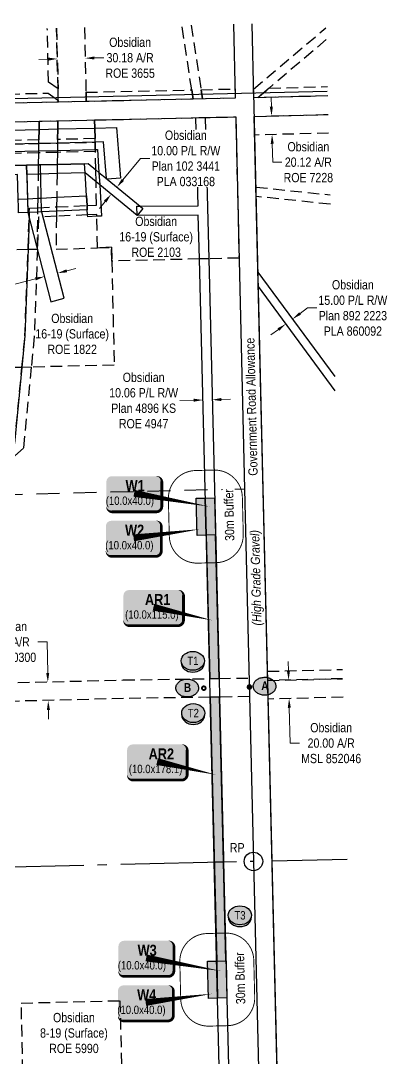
# Model space of a CAD drawing. Extents: x 612833 to 618292, y 5897289 to 5901614.
# Drawn here: x 613602 to 613998, y 5900480 to 5901600 of the extents above; entities that cross this region are included whole.
import ezdxf
from ezdxf.enums import TextEntityAlignment as Align

# ---------------------------------------------------------------- set-up
doc = ezdxf.new("R2010")
doc.units = 0
doc.header["$LTSCALE"] = 5
doc.header["$PDSIZE"] = 0.5
for name, pattern in [('foc-ACCESSROAD', [3.75, 2.5, -1.25]), ('foc-EZE', [3.75, 2.5, -1.25]), ('foc-FLOWLINE', [3.75, 2.5, -1.25]), ('foc-LSD', [8, 5, -3]), ('foc-QUARTERLINE', [33, 25, -3, 2, -3])]:
    doc.linetypes.add(name, pattern=pattern)
doc.layers.get('Defpoints').update_dxf_attribs({"color": 9})
for name, color, linetype in [('35', 37, 'Continuous'), ('AS-POWER', 104, 'foc-POWER'), ('C-AR', 13, 'foc-ACCESSROAD'), ('C-EZE', 13, 'foc-FLOWLINE'), ('C-RW', 13, 'Continuous'), ('C-WS', 13, 'foc-ACCESSROAD'), ('CG-NOTES', 7, 'Continuous'), ('F-EZE', 190, 'foc-FLOWLINE'), ('L-ROAD-T', 7, 'Continuous'), ('L-SEC', 7, 'Continuous'), ('L-SECQ', 8, 'foc-QUARTERLINE'), ('L-SECTION-LSD', 7, 'foc-LSD'), ('P-BUFFER OUTLINE 30m', 40, 'foc-EZE'), ('P-BUFFER-T', 40, 'Continuous'), ('P-CROSSINGS', 250, 'Continuous'), ('P-IOP1', 113, 'Continuous'), ('P-IOP1-H', 111, 'Continuous'), ('P-IOP2', 113, 'Continuous'), ('P-IOP2-H', 111, 'Continuous'), ('P-TEMP-BLOCKS', 250, 'Continuous'), ('P-TEMP-H', 41, 'Continuous'), ('P-TEMP_WORKSPACE', 46, 'Continuous')]:
    doc.layers.add(name, color=color, linetype=linetype)
for name, color, linetype, lineweight in [('C-AR-T', 13, 'Continuous', 9), ('C-RW-T', 13, 'Continuous', 9), ('C-WS-T', 13, 'Continuous', 9), ('T-TEXT', 48, 'Continuous', 18)]:
    doc.layers.add(name, color=color, linetype=linetype, lineweight=lineweight)
doc.styles.add('80', font='ARIALN.TTF', dxfattribs={"height": 10})
doc.styles.add('80CG', font='ARIALN.TTF', dxfattribs={"height": 10})
doc.styles.add('80L', font='ARIALN.TTF', dxfattribs={"height": 10})
doc.styles.add('80LS', font='ARIALNI.TTF', dxfattribs={"height": 10})
doc.styles.add('BOLD', font='ARIALNB.TTF')
doc.styles.add('foc-LtypeFont', font='ARIALN.TTF', dxfattribs={"height": 7.349999999999999})
doc.linetypes.add('foc-POWER', pattern='A,6,-1,["P",foc-LtypeFont,S=0.2,R=0,X=-0.625,Y=-0.75],-1.239999999999999,4', length=12.24)
doc.dimstyles.new('Compass 5 000', dxfattribs={"dimscale": 5, "dimtxt": 9, "dimasz": 2, "dimexe": 0.2, "dimexo": 0.0625, "dimgap": 0.5, "dimtad": 0, "dimtih": 1, "dimtoh": 1, "dimzin": 0, "dimdsep": 46, "dimtxsty": '80CG', "dimcen": 0.1, "dimse1": 1, "dimse2": 1, "dimclrd": 256, "dimclrt": 256, "dimaunit": 1, "dimadec": 4, "dimazin": 0, "dimtfac": 0.06, "dimtofl": 0, "dimtmove": 0, "dimatfit": 1, "dimfxl": 0.2, "dimtolj": 1, "dimtzin": 0, "dimlwd": -1, "dimarcsym": 0})

# ---------------------------------------------------------------- blocks, each defined once
blk = doc.blocks.new('*D423')
at = {"layer": 'C-AR-T', "transparency": 16777216}
for p, q in [((613630.7432511497, 5900929.12053963), (613620.7432511497, 5900929.12053963)), ((613631.3817942498, 5900895.68291048), (613630.7432511497, 5900929.12053963)), ((613632.145711087, 5900855.680022799), (613632.3366416993, 5900845.68184569))]:
    blk.add_line(p, q, dxfattribs=at)
for points in [[(613633.0481571011, 5900895.714732248), (613629.7154313982, 5900895.651088711), (613631.5727248619, 5900885.68473337)], [(613633.8120739384, 5900855.711844568), (613630.4793482355, 5900855.648201031), (613631.9547804748, 5900865.678199909)]]:
    blk.add_solid(points, dxfattribs=at)
at = {"layer": 'Defpoints', "color": 0, "transparency": 16777216}
for p in [(613575.2264995668, 5900884.608715295), (613631.5727248619, 5900885.68473337), (613575.6085551797, 5900864.602181833)]:
    blk.add_point(p, dxfattribs=at)
at = {"layer": 'C-AR-T', "transparency": 16777216, "insert": (613586.4526645201, 5900929.12053963), "char_height": 10, "attachment_point": 5, "style": '80CG'}
blk.add_mtext('\\A1;Obsidian\\P20.00 A/R\\PLOC 240300', dxfattribs=at)
blk = doc.blocks.new('*D429')
at = {"layer": 'C-RW-T', "transparency": 16777216}
for p, q in [((613712.5808442333, 5901427.841248544), (613731.6261214474, 5901451.094429389)), ((613731.6261214474, 5901451.094429389), (613741.6261214479, 5901451.094429389)), ((613693.56832352, 5901404.628061492), (613687.2319711242, 5901396.891742062))]:
    blk.add_line(p, q, dxfattribs=at)
for points in [[(613711.2914576619, 5901428.897307277), (613713.8702308047, 5901426.785189812), (613706.2444918375, 5901420.104929115)], [(613692.2789369486, 5901405.684120225), (613694.8577100914, 5901403.572002759), (613699.9046759163, 5901412.364380922)]]:
    blk.add_solid(points, dxfattribs=at)
at = {"layer": 'Defpoints', "color": 0, "transparency": 16777216}
for p in [(613706.2444918375, 5901420.104929115), (613716.3504697257, 5901411.827732473), (613710.0106538045, 5901404.08718428)]:
    blk.add_point(p, dxfattribs=at)
at = {"layer": 'C-RW-T', "transparency": 16777216, "insert": (613780.712069606, 5901451.094429389), "char_height": 10, "attachment_point": 5, "style": '80CG', "bg_fill": 3, "box_fill_scale": 1.1, "bg_fill_color": 256, "bg_fill_true_color": 13158600, "bg_fill_transparency": 0}
blk.add_mtext('\\A1;Obsidian\\P10.00 P/L R/W\\PPlan 102 3441\\PPLA 033168', dxfattribs=at)
blk = doc.blocks.new('*D473')
at = {"layer": 'C-WS-T', "transparency": 16777216}
for p, q in [((613631.7732041082, 5901558.323972706), (613621.7761268299, 5901558.082216857)), ((613681.9157121512, 5901559.536551568), (613691.9127894295, 5901559.778307416))]:
    blk.add_line(p, q, dxfattribs=at)
for points in [[(613631.7329114669, 5901559.990152253), (613631.8134967497, 5901556.657793159), (613641.7702813867, 5901558.565728555)], [(613681.8754195098, 5901561.202731115), (613681.9560047927, 5901557.870372021), (613671.9186348729, 5901559.294795719)]]:
    blk.add_solid(points, dxfattribs=at)
at = {"layer": 'Defpoints', "color": 0, "transparency": 16777216}
for p in [(613641.8238545641, 5901556.350372866), (613671.9186348729, 5901559.294795719), (613671.9722080503, 5901557.079440029)]:
    blk.add_point(p, dxfattribs=at)
at = {"layer": 'C-WS-T', "transparency": 16777216, "insert": (613720.4803201254, 5901559.778307416), "char_height": 10, "attachment_point": 5, "style": '80CG'}
blk.add_mtext('\\A1;Obsidian\\P30.18 A/R\\PROE 3655', dxfattribs=at)
blk = doc.blocks.new('*D478')
at = {"layer": 'C-RW-T', "transparency": 16777216}
for p, q in [((613873.161054417, 5901506.963105004), (613872.9136848755, 5901516.960044951)), ((613874.1536920685, 5901466.847660996), (613874.6441912239, 5901447.025129206)), ((613874.6441912239, 5901447.025129206), (613884.6441912239, 5901447.025129206))]:
    blk.add_line(p, q, dxfattribs=at)
for points in [[(613874.8272110749, 5901507.00433326), (613871.4948977592, 5901506.921876747), (613873.4084239586, 5901496.966165056)], [(613875.8198487264, 5901466.888889252), (613872.4875354107, 5901466.806432739), (613873.906322527, 5901476.844600944)]]:
    blk.add_solid(points, dxfattribs=at)
at = {"layer": 'Defpoints', "color": 0, "transparency": 16777216}
for p in [(613909.6619965076, 5901497.863242528), (613873.906322527, 5901476.844600944), (613910.1598950762, 5901477.741678416)]:
    blk.add_point(p, dxfattribs=at)
at = {"layer": 'C-RW-T', "transparency": 16777216, "insert": (613913.1912580733, 5901447.025129206), "char_height": 10, "attachment_point": 5, "style": '80CG'}
blk.add_mtext('\\A1;Obsidian\\P20.12 A/R\\PROE 7228', dxfattribs=at)
blk = doc.blocks.new('*D479')
at = {"layer": 'C-RW-T', "transparency": 16777216}
for p, q in [((613904.1606298215, 5901283.690622907), (613912.2048625862, 5901289.631188472)), ((613912.2048625862, 5901289.631188472), (613922.2048625862, 5901289.631188472)), ((613880.8287394624, 5901266.460312886), (613872.7845066972, 5901260.519747322))]:
    blk.add_line(p, q, dxfattribs=at)
for points in [[(613903.1705355602, 5901285.031328369), (613905.1507240823, 5901282.349917446), (613896.1163970567, 5901277.750057343)], [(613879.8386452012, 5901267.801018347), (613881.8188337232, 5901265.119607424), (613888.8729722272, 5901272.40087845)]]:
    blk.add_solid(points, dxfattribs=at)
at = {"layer": 'Defpoints', "color": 0, "transparency": 16777216}
for p in [(613887.8685622076, 5901273.760969152), (613895.1119870371, 5901279.110148044), (613896.1163970567, 5901277.750057343)]:
    blk.add_point(p, dxfattribs=at)
at = {"layer": 'C-RW-T', "transparency": 16777216, "insert": (613961.2908107438, 5901289.631188473), "char_height": 10, "attachment_point": 5, "style": '80CG'}
blk.add_mtext('\\A1;Obsidian\\P15.00 P/L R/W\\PPlan 892 2223\\PPLA 860092', dxfattribs=at)
blk = doc.blocks.new('*D480')
at = {"layer": 'C-RW-T', "transparency": 16777216}
for p, q in [((613891.6207870498, 5900897.961557719), (613891.3748319735, 5900907.958532566)), ((613892.604867565, 5900857.963081961), (613893.5429069886, 5900819.835970849)), ((613893.5429069886, 5900819.835970849), (613903.5429069885, 5900819.835970849))]:
    blk.add_line(p, q, dxfattribs=at)
for points in [[(613893.2869495242, 5900898.002550231), (613889.9546245752, 5900897.920565206), (613891.8667421262, 5900887.964582872)], [(613894.2710300394, 5900858.004074474), (613890.9387050904, 5900857.922089448), (613892.3589124887, 5900867.960056809)]]:
    blk.add_solid(points, dxfattribs=at)
at = {"layer": 'Defpoints', "color": 0, "transparency": 16777216}
for p in [(613935.0043873948, 5900889.025896219), (613892.3589124887, 5900867.960056809), (613935.4965577573, 5900869.021370156)]:
    blk.add_point(p, dxfattribs=at)
at = {"layer": 'C-RW-T', "transparency": 16777216, "insert": (613937.8266723369, 5900819.835970849), "char_height": 10, "attachment_point": 5, "style": '80CG'}
blk.add_mtext('\\A1;Obsidian\\P20.00 A/R\\PMSL 852046', dxfattribs=at)
blk = doc.blocks.new('*D482')
at = {"layer": 'C-RW-T', "transparency": 16777216}
for p, q in [((613789.1626078539, 5901190.061502974), (613774.2116705881, 5901189.691779829)), ((613819.1773877221, 5901190.80374131), (613829.1743314831, 5901191.05095668))]:
    blk.add_line(p, q, dxfattribs=at)
for points in [[(613789.1214052922, 5901191.727660268), (613789.2038104156, 5901188.39534568), (613799.1595516149, 5901190.308718343)], [(613819.1361851604, 5901192.469898604), (613819.2185902838, 5901189.137584017), (613809.180443961, 5901190.55652594)]]:
    blk.add_solid(points, dxfattribs=at)
at = {"layer": 'Defpoints', "color": 0, "transparency": 16777216}
for p in [(613799.1595516149, 5901190.308718343), (613803.2850140866, 5901023.48245539), (613813.3059064328, 5901023.730262987)]:
    blk.add_point(p, dxfattribs=at)
at = {"layer": 'C-RW-T', "transparency": 16777216, "insert": (613735.12572243, 5901189.691779829), "char_height": 10, "attachment_point": 5, "style": '80CG'}
blk.add_mtext('\\A1;Obsidian\\P10.06 P/L R/W\\PPlan 4896 KS\\PROE 4947', dxfattribs=at)
blk = doc.blocks.new('*U491')
h = blk.add_hatch(color=111)
edge = h.paths.add_edge_path()
edge.add_line((-26.49999999999998, -20), (26.49999999999998, -20))
edge.add_arc((26.49999999999998, -14), 6, 270, 360)
edge.add_line((32.49999999999998, -14), (32.49999999999998, 12.5))
edge.add_arc((26.49999999999998, 12.5), 6, 0, 90)
edge.add_line((26.49999999999998, 18.5), (-26.49999999999998, 18.5))
edge.add_arc((-26.49999999999998, 12.5), 6, 90, 180)
edge.add_line((-32.49999999999998, 12.5), (-32.49999999999998, -14))
edge.add_arc((-26.49999999999998, -14), 6, 180, 270)
at = {"color": 250, "flags": 128}
blk.add_lwpolyline([(-26.49999999999998, -20, 3, 3, 0), (26.49999999999998, -20, 3, 3, 0.414213562373095), (32.49999999999998, -14, 3, 3, 0), (32.49999999999998, 12.5, 3, 0, 0.414213562373095), (26.49999999999998, 18.5, 0, 0, 0), (-26.49999999999998, 18.5, 0, 0, 0.414213562373095), (-32.49999999999998, 12.5, 0, 0, 0), (-32.49999999999998, -14, 0, 3, 0.414213562373095)], format="xyseb", close=True, dxfattribs=at)
at = {"flags": 128}
blk.add_lwpolyline([(64.0855882869339, -14.34986760615136, 0, 7.5, 0), (-3.398394867633905e-15, -3.944304526105059e-31, 0, 0, 0)], format="xyseb", dxfattribs=at)
at = {"color": 250}
for tag, p, height, style in [('TEMP_AREA_W1_001', (-9.212824010914055, 2.244292974654144), 12, 'BOLD'), ('ENTER_TEXT_001', (-30.65893587994544, -12.47010782646594), 9, '80')]:
    blk.add_attdef(tag, p, '', height=height, dxfattribs=dict(at, style=style))
blk = doc.blocks.new('*U504')
h = blk.add_hatch(color=191)
edge = h.paths.add_edge_path()
edge.add_line((-23.99999999999998, -20), (23.99999999999998, -20))
edge.add_arc((23.99999999999998, -14), 6, 270, 360)
edge.add_line((29.99999999999998, -14), (29.99999999999998, 12.5))
edge.add_arc((23.99999999999998, 12.5), 6, 0, 90)
edge.add_line((23.99999999999998, 18.5), (-23.99999999999998, 18.5))
edge.add_arc((-23.99999999999998, 12.5), 6, 90, 180)
edge.add_line((-29.99999999999998, 12.5), (-29.99999999999998, -14))
edge.add_arc((-23.99999999999998, -14), 6, 180, 270)
at = {"color": 250, "flags": 128}
blk.add_lwpolyline([(-23.99999999999998, -20, 3, 3, 0), (23.99999999999998, -20, 3, 3, 0.414213562373095), (29.99999999999998, -14, 3, 3, 0), (29.99999999999998, 12.5, 3, 0, 0.414213562373095), (23.99999999999998, 18.5, 0, 0, 0), (-23.99999999999998, 18.5, 0, 0, 0.414213562373095), (-29.99999999999998, 12.5, 0, 0, 0), (-29.99999999999998, -14, 0, 3, 0.414213562373095)], format="xyseb", close=True, dxfattribs=at)
at = {"flags": 128}
blk.add_lwpolyline([(72.4236686638774, 9.396351024623792, 0, 7.499999999999999, 0), (-3.398394867633905e-15, 0, 0, 0, 0)], format="xyseb", dxfattribs=at)
at = {"color": 250}
for tag, p, height, style in [('TEMP_AREA_W1_001', (-9.212824010914055, 2.244292974654144), 12, 'BOLD'), ('ENTER_TEXT_001', (-30.65893587994544, -12.47010782646594), 9, '80')]:
    blk.add_attdef(tag, p, '', height=height, dxfattribs=dict(at, style=style))
blk = doc.blocks.new('*U494')
h = blk.add_hatch(color=111)
edge = h.paths.add_edge_path()
edge.add_line((-23.99999999999998, -20), (23.99999999999998, -20))
edge.add_arc((23.99999999999998, -14), 6, 270, 360)
edge.add_line((29.99999999999998, -14), (29.99999999999998, 12.5))
edge.add_arc((23.99999999999998, 12.5), 6, 0, 90)
edge.add_line((23.99999999999998, 18.5), (-23.99999999999998, 18.5))
edge.add_arc((-23.99999999999998, 12.5), 6, 90, 180)
edge.add_line((-29.99999999999998, 12.5), (-29.99999999999998, -14))
edge.add_arc((-23.99999999999998, -14), 6, 180, 270)
at = {"color": 250, "flags": 128}
blk.add_lwpolyline([(-23.99999999999998, -20, 3, 3, 0), (23.99999999999998, -20, 3, 3, 0.414213562373095), (29.99999999999998, -14, 3, 3, 0), (29.99999999999998, 12.5, 3, 0, 0.414213562373095), (23.99999999999998, 18.5, 0, 0, 0), (-23.99999999999998, 18.5, 0, 0, 0.414213562373095), (-29.99999999999998, 12.5, 0, 0, 0), (-29.99999999999998, -14, 0, 3, 0.414213562373095)], format="xyseb", close=True, dxfattribs=at)
at = {"flags": 128}
blk.add_lwpolyline([(81.85736913558097, -14.34748337381443, 0, 7.499999999999997, 0), (-3.398394867633905e-15, -3.944304526105059e-31, 0, 0, 0)], format="xyseb", dxfattribs=at)
at = {"color": 250}
for tag, p, height, style in [('TEMP_AREA_W1_001', (-9.212824010914055, 2.244292974654144), 12, 'BOLD'), ('ENTER_TEXT_001', (-30.65893587994544, -12.47010782646594), 9, '80')]:
    blk.add_attdef(tag, p, '', height=height, dxfattribs=dict(at, style=style))
blk = doc.blocks.new('*U528')
at = {"layer": '35', "color": 3}
blk.add_circle((0, 0), 10, dxfattribs=at)
at = {"layer": '35', "color": 3, "style": '80'}
blk.add_attdef('RP_001', (-25.50400470160005, 9.793834851770622), '', height=10, dxfattribs=at)
blk = doc.blocks.new('Well_proximity')
h = blk.add_hatch(color=191)
h.dxf.hatch_style = 1
edge = h.paths.add_edge_path()
edge.add_ellipse((0, 0), major_axis=(-12.5, 0), ratio=0.8162973455633618, start_angle=0, end_angle=360)
h = blk.add_hatch(color=250)
h.dxf.hatch_style = 1
edge = h.paths.add_edge_path()
edge.add_ellipse((0, -2.047489049626165), major_axis=(-12.5, 0), ratio=0.8162973455633618, start_angle=0, end_angle=180)
edge.add_line((12.5, -2.047489049626165), (12.5, 0))
edge.add_ellipse((0, 0), major_axis=(-12.5, 0), ratio=0.8162973455633618, start_angle=0, end_angle=180, ccw=False)
edge.add_line((-12.5, 0), (-12.5, -2.047489049626165))
at = {"color": 250}
blk.add_ellipse((0, 0), major_axis=(-12.5, 0), ratio=0.8162973455633618, dxfattribs=at)
blk.add_ellipse((0, -2.047489049626165), major_axis=(-12.5, 0), ratio=0.8162973455633618, start_param=0, end_param=3.141592653589793, dxfattribs=at)
at = {"color": 250, "style": '80L'}
blk.add_attdef('CROSSING', text='', height=9, dxfattribs=at).set_placement((0.0891644256771542, 0.0199513138486509), align=Align.MIDDLE_CENTER)
blk = doc.blocks.new('*D543')
at = {"layer": 'C-RW-T', "transparency": 16777216}
for p, q in [((613651.9619016666, 5901329.740328679), (613661.6441545915, 5901332.241124212)), ((613618.0865613096, 5901320.990784486), (613567.8535683793, 5901308.016278933))]:
    blk.add_line(p, q, dxfattribs=at)
for points in [[(613651.545102411, 5901331.3540375), (613652.3787009222, 5901328.126619858), (613642.2796487417, 5901327.239533145)], [(613617.669762054, 5901322.604493307), (613618.5033605653, 5901319.377075665), (613627.7688142345, 5901323.491580019)]]:
    blk.add_solid(points, dxfattribs=at)
at = {"layer": 'Defpoints', "color": 0, "transparency": 16777216}
for p in [(613626.1938979162, 5901329.589134947), (613640.7047324234, 5901333.337088074), (613627.7688142345, 5901323.491580019)]:
    blk.add_point(p, dxfattribs=at)
at = {"layer": 'C-RW-T', "transparency": 16777216, "insert": (613528.7676202212, 5901308.016278933), "char_height": 10, "attachment_point": 5, "style": '80CG'}
blk.add_mtext('\\A1;15.00 P/L R/W\\PPlan 022 2227\\P(Not on PLSR)', dxfattribs=at)
blk = doc.blocks.new('AA')
at = {"const_width": 4}
blk.add_lwpolyline([(-0.9999999999990905, 0, 0.9999999999999999), (0.9999999999990905, 0, 1)], format="xyb", close=True, dxfattribs=at)
blk.add_circle((0, 0), 2)
blk = doc.blocks.new('Route_Letters')
h = blk.add_hatch(color=255)
h.dxf.hatch_style = 1
edge = h.paths.add_edge_path()
edge.add_ellipse((-0.1157894458410738, 0.4613566920343146), major_axis=(-11.97076998434568, 0), ratio=0.7893183596304154, start_angle=0, end_angle=360)
at = {"color": 5}
blk.add_open_spline([(-12.33655943018675, 0.4613566920343146), (-12.33655943018675, -0.2532464993360009), (-12.23672518590233, -0.9677931526398424), (-11.72036895808735, -2.794432021264129), (-11.14401292605423, -3.876097565685541), (-9.555849561598535, -5.807401851071518), (-8.544623700464413, -6.656820361784867), (-6.21596457351788, -8.022113447135325), (-4.899049775256096, -8.537760803084893), (-2.122176535806801, -9.174386990092444), (-0.6628771213698172, -9.295214858498184), (2.218954779224788, -9.127674344176285), (3.640784492301457, -8.839348048302782), (6.272126017131285, -7.887514385069608), (7.481034580889556, -7.224212060947593), (9.535358213378885, -5.601016495574186), (10.3802780923747, -4.641330355992523), (11.59600670082856, -2.541685487432915), (11.96612490732484, -1.402103837423965), (12.17886415585979, 0.9104078185255275), (12.02123591095139, 2.082179640400227), (11.20064181026172, 4.303585446448778), (10.5383689962933, 5.352522903113822), (8.798522977227321, 7.197351090485427), (7.721489072871556, 7.99304231447195), (5.288539217681929, 9.236688050055363), (3.933164970535742, 9.684414527986064), (1.111124811045386, 10.17900240193921), (-0.3548635231799864, 10.22574343079759), (-3.217505067184455, 9.912616018949848), (-4.613463658471581, 9.552825466795184), (-7.1634954560528, 8.469123124385078), (-8.316993040230393, 7.745430762089654), (-10.23715115095241, 6.01981546320485), (-11.00330637446014, 5.018090733601184), (-12.04705536703857, 2.858875975647607), (-12.32393425272861, 1.701887560081104), (-12.33641722927742, 0.5154205370004092), (-12.33655943018675, 0.4883886145194083), (-12.33655943018675, 0.4613566920343146)], degree=3, knots=[0, 0, 0, 0, 0.2195294159612001, 0.2195294159612001, 0.575726566502957, 0.575726566502957, 0.9319237170447137, 0.9319237170447137, 1.28812086758647, 1.28812086758647, 1.644318018128227, 1.644318018128227, 2.000515168669984, 2.000515168669984, 2.356712319211741, 2.356712319211741, 2.712909469753497, 2.712909469753497, 3.069106620295254, 3.069106620295254, 3.425303770837011, 3.425303770837011, 3.781500921378767, 3.781500921378767, 4.137698071920524, 4.137698071920524, 4.493895222462281, 4.493895222462281, 4.850092373004038, 4.850092373004038, 5.206289523545794, 5.206289523545794, 5.562486674087551, 5.562486674087551, 5.918683824629308, 5.918683824629308, 6.274880975171064, 6.274880975171064, 6.283185307179586, 6.283185307179586, 6.283185307179586, 6.283185307179586], dxfattribs=at)
at = {"color": 14, "style": 'BOLD'}
blk.add_attdef('A', text='', height=9.5, dxfattribs=at).set_placement((0.2246285344645003, 0.9755069406892289), align=Align.MIDDLE)

msp = doc.modelspace()

# ---------------------------------------------------------------- hatches: boundary and pattern name
at = {"layer": 'P-IOP1-H'}
h = msp.add_hatch(color=256, dxfattribs=at)
h.dxf.hatch_style = 1
h.paths.add_polyline_path([(613811.8353685505, 5901084.652572417), (613812.8242481359, 5901044.66479782), (613802.7673228249, 5901044.416094604), (613801.7784432395, 5901084.403869201)])
h = msp.add_hatch(color=256, dxfattribs=at)
h.dxf.hatch_style = 1
h.paths.add_polyline_path([(613816.5961266913, 5900889.710683634), (613812.7642665511, 5901044.663311388), (613802.7673228249, 5901044.416094604), (613806.5991829652, 5900889.463466851)])
h = msp.add_hatch(color=256, dxfattribs=at)
h.dxf.hatch_style = 1
h.paths.add_polyline_path([(613821.4948528532, 5900691.591143911), (613817.090646561, 5900869.704344333), (613807.0937028348, 5900869.45712755), (613811.497391271, 5900691.364870064)])
at = {"layer": 'P-IOP2-H'}
h = msp.add_hatch(color=256, dxfattribs=at)
h.dxf.hatch_style = 1
h.paths.add_polyline_path([(613811.497391271, 5900691.364870064), (613814.138728989, 5900584.54491589), (613824.1356732658, 5900584.792110398), (613821.4948528532, 5900691.591143911)])
h = msp.add_hatch(color=256, dxfattribs=at)
h.dxf.hatch_style = 1
h.paths.add_polyline_path([(613824.1956148922, 5900584.793618131), (613825.1844944776, 5900544.805843535), (613815.1275691666, 5900544.55714032), (613814.1386895813, 5900584.544914916)])
at = {"layer": 'P-TEMP-H'}
h = msp.add_hatch(color=256, dxfattribs=at)
h.dxf.hatch_style = 1
h.paths.add_polyline_path([(613801.7784432395, 5901084.403869201), (613802.7673228249, 5901044.416094604), (613792.8303608377, 5901044.170358027), (613791.8414812523, 5901084.158132624)])
h = msp.add_hatch(color=256, dxfattribs=at)
h.dxf.hatch_style = 1
h.paths.add_polyline_path([(613814.1386895813, 5900584.544914916), (613815.1275691666, 5900544.55714032), (613805.1906071794, 5900544.311403741), (613804.2017275941, 5900584.299178339)])

# ---------------------------------------------------------------- linework, layer by layer
at = {"layer": 'AS-POWER', "flags": 128}
for points in [[(612931.0526998851, 5901500.351749989), (613933.536961512, 5901523.706493081)], [(613895.624139587, 5899789.245484784), (613854.7125083343, 5901496.504449407)]]:
    msp.add_lwpolyline(points, dxfattribs=at)
at = {"layer": 'C-AR'}
for points in [[(613935.0953520118, 5901478.35869448), (613855.1933562034, 5901476.381557459), (613854.7125083343, 5901496.504449407), (613934.5785033896, 5901498.479378898)], [(612931.4789552481, 5901475.92986613), (613031.5211622725, 5901478.15244461), (613622.1873368826, 5901491.27102623), (613622.0661036528, 5901482.457859241), (613621.9082733509, 5901471.096113348), (613273.3405635506, 5901463.277552024), (613258.3300320226, 5901462.941900345), (613032.0038238354, 5901457.877304132), (612931.9617378757, 5901455.698794804)]]:
    msp.add_lwpolyline(points, dxfattribs=at)
for points in [[(613682.3577773462, 5901483.880847618), (613682.6145748955, 5901472.457312293), (613642.0477395471, 5901471.547206899), (613642.2057826365, 5901482.933282341), (613642.3272069982, 5901491.719231119), (613682.1619138248, 5901492.606889999), (613682.3577773462, 5901483.880847618)], [(613343.2251484583, 5900880.178291676), (613580.488520184, 5900884.709201694), (613712.9793076256, 5900888.020720362), (613806.5991829652, 5900889.463466851), (613816.6774536095, 5900889.61853652), (613849.0838961268, 5900890.11958593), (613849.561716286, 5900870.113546506), (613817.1702613136, 5900869.612756396), (613807.0936861292, 5900869.457827791), (613713.3838559861, 5900868.014443258), (613580.9290552769, 5900864.703790822), (613343.6066641695, 5900860.171493469), (613300.177619991, 5900859.343015869), (613284.5849001323, 5900859.045971975), (613307.8928416028, 5900879.5055872), (613323.3713682478, 5900879.799996997), (613343.2251484583, 5900880.178291676)]]:
    msp.add_lwpolyline(points, close=True, dxfattribs=at)
at = {"layer": 'C-EZE'}
for points in [[(613786.5512063993, 5901594.955653702), (613797.2341667864, 5901525.283836589), (613798.7617162417, 5901515.322415388), (613788.6201307853, 5901515.096260823), (613787.0918127338, 5901525.055564233), (613776.4093150448, 5901594.72826802)], [(613932.501762325, 5901579.325974552), (613870.8588831763, 5901527.02817209), (613858.7078636688, 5901516.718584819), (613854.2274981191, 5901516.608025137), (613854.0026346096, 5901525.917009886), (613932.1701422075, 5901592.23579659)], [(613937.0671011888, 5901401.599385784), (613856.7789378148, 5901410.013052802), (613856.5367416546, 5901420.158882028), (613936.8064313106, 5901411.747146909)]]:
    msp.add_lwpolyline(points, dxfattribs=at)
at = {"layer": 'C-RW'}
for points in [[(613801.7567435608, 5901495.273627981), (613805.5130099277, 5901342.793285154), (613816.6774536095, 5900889.61853652), (613817.1702613136, 5900869.612756396), (613821.4589214398, 5900695.530173831), (613821.5525920158, 5900691.592853599), (613811.4929456619, 5900691.364366574), (613811.400576925, 5900695.280198246), (613807.0937028348, 5900869.45712755), (613806.5991996706, 5900889.462766617), (613795.3946470027, 5901342.554672116), (613794.2250995223, 5901389.841872448), (613727.9471765999, 5901389.396289098), (613727.8919822759, 5901399.460395242), (613731.4210965232, 5901399.484291499), (613793.9849186322, 5901399.908876169), (613791.6991103383, 5901495.049471609), (613801.7567435608, 5901495.273627981)], [(613705.8508534253, 5901484.435870175), (613710.2299663485, 5901429.947296556), (613695.655533401, 5901428.777705979), (613695.0408446401, 5901428.728521867), (613694.9931751846, 5901429.320522971), (613691.8310043889, 5901468.859940276), (613682.7003214038, 5901468.64580075), (613641.994477997, 5901467.693048069), (613621.8541379184, 5901467.222516936), (613273.6142501932, 5901459.081357391), (613258.6079897915, 5901458.68915562), (613032.1097854578, 5901453.441616387), (613032.0038238354, 5901457.877304132), (613031.9145716043, 5901461.643384201), (613031.7493632259, 5901468.561305773), (613257.6261026085, 5901473.870866153), (613272.6297880742, 5901474.222869213), (613622.0661036528, 5901482.457859241), (613642.2057826365, 5901482.933282341), (613682.3577773462, 5901483.880847618), (613705.8508534253, 5901484.435870175)], [(613609.8870581825, 5901392.667296879), (613599.8852134215, 5901392.386028491), (613599.7046309588, 5901398.811047954), (613599.4642593869, 5901407.365772792), (613598.7253282772, 5901433.672105367), (613260.7052639225, 5901426.010913279), (613260.0767618892, 5901435.790730585), (613259.2490032747, 5901448.670519198), (613259.1152784989, 5901450.747521608), (613258.6079897915, 5901458.68915562), (613258.3300320226, 5901462.941900345), (613257.6261026085, 5901473.870866153), (613257.0232479733, 5901483.152342775), (613272.0002324549, 5901483.484893897), (613272.6297880742, 5901474.222869213), (613273.3405635506, 5901463.277552024), (613273.6142501932, 5901459.081357391), (613274.1354491845, 5901451.098516908), (613274.2678629465, 5901449.021383449), (613275.1066189621, 5901436.117535174), (613608.4474757834, 5901443.900124495), (613608.728387402, 5901433.898753981), (613609.4660294022, 5901407.646339048), (613609.8870581825, 5901392.667296879)], [(613734.2867300608, 5901397.137134484), (613727.9471765999, 5901389.396289098), (613687.5775480355, 5901422.461002281), (613683.6657760425, 5901425.66494969), (613671.8114268612, 5901435.370961049), (613641.5342324724, 5901434.664677327), (613623.670723279, 5901434.247592559), (613621.3941753058, 5901434.194059965), (613608.728387402, 5901433.898753981), (613608.4474757834, 5901443.900124495), (613621.533861846, 5901444.206050925), (613623.4371012704, 5901444.250790571), (613641.6738167494, 5901444.676668003), (613671.2201026357, 5901445.366436092), (613675.2870543038, 5901445.461062849), (613683.3697888828, 5901438.841038836), (613686.7659662561, 5901436.059195333), (613694.9931751846, 5901429.320522971), (613695.655533401, 5901428.777705979), (613731.4210965232, 5901399.484291499), (613734.2867300608, 5901397.137134484)], [(613836.7099318827, 5900060.774422483), (613840.7418522055, 5899887.739872397), (613830.6917429104, 5899887.508732809), (613826.5385484872, 5900060.547491309), (613826.4956995491, 5900075.438543523), (613819.1593275539, 5900358.906438057), (613819.0947847678, 5900361.377937059), (613818.8863901652, 5900371.412453962), (613817.2890904086, 5900440.53926521), (613816.8228809552, 5900460.711416964), (613816.5916432326, 5900470.711659851), (613811.4929456619, 5900691.364366574), (613821.5525920158, 5900691.592853599), (613826.9244699596, 5900470.960370253), (613827.1681894818, 5900460.958823404), (613827.6589242526, 5900440.787356246), (613829.2964605623, 5900374.153158622), (613829.6650131787, 5900359.155665749), (613836.6718779681, 5900075.677100591), (613836.7099318827, 5900060.774422483)]]:
    msp.add_lwpolyline(points, close=True, dxfattribs=at)
for points in [[(613274.1354491845, 5901451.098516908), (613621.7429311743, 5901459.218021326), (613641.8828660011, 5901459.689341796), (613682.8797189472, 5901460.64832668), (613685.2943840451, 5901460.704480594), (613686.7659662561, 5901436.059195333), (613687.5775480355, 5901422.461002281), (613689.580473067, 5901388.913206589), (613684.4978358274, 5901388.605288965), (613674.6104229473, 5901388.005600939), (613674.4790022052, 5901390.227684529), (613674.1529484952, 5901395.742316263), (613673.8846690669, 5901400.276135235), (613673.2671924097, 5901410.71889221), (613671.8114268612, 5901435.370961049), (613671.2201026357, 5901445.366436092), (613641.6738167494, 5901444.676668003), (613623.4371012704, 5901444.250790571), (613621.533861846, 5901444.206050925), (613608.4474757834, 5901443.900124495), (613275.1066189621, 5901436.117535174)], [(613600.0217786129, 5901407.191581835), (613609.4660294022, 5901407.646339048), (613621.0327629627, 5901408.204023836), (613624.4452524737, 5901408.367892345), (613641.1791076784, 5901409.173737273), (613673.2671924097, 5901410.71889221), (613673.8846690669, 5901400.276135235), (613674.1529484952, 5901395.742316263), (613640.9697792253, 5901394.154552427), (613625.1843044056, 5901393.399428658), (613620.8237103431, 5901393.190754159), (613611.4834103077, 5901392.743356045), (613611.291251322, 5901387.231492636), (613610.0988343868, 5901353.038959469), (613606.8347456787, 5901259.417636019), (613603.5498580823, 5901225.555020674), (613595.5570602565, 5901143.15887425)], [(613942.242172651, 5901200.136181161), (613859.1034216823, 5901312.710513894), (613858.7289607566, 5901328.377095601), (613941.8388749092, 5901215.836380864)]]:
    msp.add_lwpolyline(points, dxfattribs=at)
at = {"layer": 'C-RW', "flags": 128}
msp.add_lwpolyline([(613634.791, 5901296.304), (613649.271, 5901300.153), (613624.8700000001, 5901394.674000001), (613623.4369999999, 5901444.251), (613608.4480000002, 5901443.9), (613609.8870581825, 5901392.667296879), (613634.791, 5901296.304)], close=True, dxfattribs=at)
at = {"layer": 'C-WS'}
for points in [[(613671.1188465067, 5901592.367609232), (613672.8076531342, 5901522.532151483), (613673.0497251255, 5901512.519043113), (613642.9001214068, 5901511.847302063), (613642.8524136823, 5901513.814248069), (613642.5498803863, 5901526.329683057), (613640.9691549365, 5901591.691639836)], [(613595.5570602565, 5901143.15887425), (613603.5498580823, 5901225.555020674), (613606.8347456787, 5901259.417636019), (613610.0988343868, 5901353.038959469), (613611.291251322, 5901387.231492636), (613611.4834103077, 5901392.743356045), (613611.644960864, 5901397.387905838), (613620.8872095345, 5901397.810548525), (613641.0333890448, 5901398.748727225), (613673.8846690669, 5901400.276135235), (613684.2254497613, 5901400.756010484), (613683.6657760425, 5901425.66494969), (613683.3697888828, 5901438.841038836), (613682.9259463841, 5901458.582956196), (613682.8797189472, 5901460.64832668), (613682.7003214038, 5901468.64580075), (613682.6145748955, 5901472.457312293), (613682.3577773462, 5901483.880847618), (613682.1619138248, 5901492.606889999), (613834.6095247692, 5901496.006682602), (613834.6095247692, 5901496.006682602), (613838.2513217079, 5901343.567334211), (613805.5130099277, 5901342.793285154), (613795.3946470027, 5901342.554672116), (613700.6169736508, 5901340.31461824), (613700.2663408273, 5901355.1695259), (613685.2603153411, 5901354.625863658), (613684.4978358274, 5901388.605288965), (613684.4507263424, 5901390.690055815), (613674.4790022052, 5901390.227684529), (613640.8929466555, 5901388.664051186), (613621.3818855872, 5901387.762623983), (613620.2679738671, 5901353.278990447), (613616.8838695873, 5901258.756580787), (613613.6865669454, 5901225.794355231), (613605.196197613, 5901138.276010403), (613530.473856295, 5901071.4451369)], [(613598.0724684588, 5901352.754015975), (613610.0988343868, 5901353.038959469), (613610.4453837295, 5901353.047214056), (613620.2679738671, 5901353.278990447), (613620.8237103431, 5901393.190754159), (613620.8872095345, 5901397.810548525), (613621.0327629627, 5901408.204023836), (613621.3941753058, 5901434.194059965), (613621.533861846, 5901444.206050925), (613621.7138861285, 5901457.148756141), (613621.7429311743, 5901459.218021326), (613621.8380533592, 5901466.088407065), (613621.8541379184, 5901467.222516936), (613621.9082733509, 5901471.096113348), (613622.0661036528, 5901482.457859241), (613622.1873368826, 5901491.27102623), (613642.3272069982, 5901491.719231119), (613642.2057826365, 5901482.933282341), (613642.0477395471, 5901471.547206899), (613641.994477997, 5901467.693048069), (613641.9682488207, 5901465.80831658), (613641.8828660011, 5901459.689341796), (613641.8541753718, 5901457.620685149), (613641.6738167494, 5901444.676668003), (613641.5342324724, 5901434.664677327), (613641.1791076784, 5901409.173737273), (613641.0333890448, 5901398.748727225), (613640.9697792253, 5901394.154552427), (613640.8929466555, 5901388.664051186), (613640.8929466555, 5901388.664051186), (613640.3968850533, 5901352.999645934), (613685.2603153411, 5901354.625863658), (613700.2663408273, 5901355.1695259), (613700.6169736508, 5901340.31461824), (613701.5320348013, 5901301.603340982), (613702.0084209247, 5901281.478055019), (613703.2741034053, 5901227.911875567), (613613.6865669454, 5901225.794355231), (613603.5498580823, 5901225.555020674), (613591.4547568873, 5901225.269069279)], [(612933.7821034397, 5901379.416129517), (612994.2179997154, 5901442.558877663), (613003.9963231481, 5901452.774738966), (613032.1097854578, 5901453.441616387), (613258.6079897915, 5901458.68915562), (613273.6142501932, 5901459.081357391), (613621.8541379184, 5901467.222516936), (613641.994477997, 5901467.693048069), (613682.7003214038, 5901468.64580075), (613682.8797189472, 5901460.64832668), (613682.9259463841, 5901458.582956196), (613641.8541753718, 5901457.620685149), (613621.7138861285, 5901457.148756141), (613274.2678629465, 5901449.021383449), (613259.2490032747, 5901448.670519198), (613032.349535438, 5901443.378325935), (613008.3929441213, 5901442.810640601), (613006.6868005294, 5901441.027545899), (612934.1210550747, 5901365.212315416)], [(613950.7380279489, 5900869.396355293), (613869.7418062182, 5900867.403609267), (613869.2642977327, 5900887.4081558), (613950.2241748158, 5900889.400426668)]]:
    msp.add_lwpolyline(points, dxfattribs=at)
msp.add_lwpolyline([(613711.2681179822, 5900468.178032629), (613711.5068192503, 5900458.182875167), (613604.7982626996, 5900455.631509711), (613604.5597426641, 5900465.630972417), (613602.8025369429, 5900539.228687461), (613709.5119058435, 5900541.775793195), (613711.2681179822, 5900468.178032629)], close=True, dxfattribs=at)
at = {"layer": 'F-EZE'}
for points in [[(613640.9691549365, 5901591.691639836), (613642.5498803863, 5901526.329683057), (613632.3680994723, 5901533.486389861), (613630.9659072061, 5901591.467362605)], [(612930.7624258052, 5901505.956129385), (613030.8038376352, 5901508.25838789), (613240.140899139, 5901512.899593459), (613260.148962575, 5901513.343058853), (613270.1144899469, 5901513.564609221), (613631.7666154613, 5901521.605811152), (613642.8524136823, 5901513.814248069), (613642.9001214068, 5901511.847302063), (613031.0421453716, 5901498.256017383), (612930.9992080115, 5901496.03373899)], [(613934.0621751457, 5901518.57980522), (613858.7078636688, 5901516.718584819), (613870.8588831763, 5901527.02817209), (613933.8051916253, 5901528.584058098)], [(613950.2241748158, 5900889.400426668), (613869.2642977327, 5900887.4081558), (613869.0250439285, 5900897.411218088), (613949.9672434127, 5900899.402650638)]]:
    msp.add_lwpolyline(points, dxfattribs=at)
for points in [[(613787.0918127338, 5901525.055564233), (613788.6201307853, 5901515.096260823), (613673.0497251255, 5901512.519043113), (613672.8076531342, 5901522.532151483), (613787.0918127338, 5901525.055564233)], [(613833.8828501591, 5901526.11327055), (613834.124102644, 5901516.110948031), (613798.7617162417, 5901515.322415388), (613797.2341667864, 5901525.283836589), (613833.8828501591, 5901526.11327055)]]:
    msp.add_lwpolyline(points, close=True, dxfattribs=at)
at = {"layer": 'L-SEC'}
for p, q in [((613832.1964120155, 5901595.979039364), (613834.1245996718, 5901516.109851758)), ((613854.2276763857, 5901516.608180739), (613852.3006322562, 5901596.429784857)), ((613864.3148118162, 5901094.577103532), (613854.100986935, 5901521.8558837)), ((613834.1245996718, 5901516.109851758), (613432.5847529281, 5901507.183271038)), ((613934.0620699684, 5901518.58389973), (613854.2276763857, 5901516.608180739)), ((613854.7120544115, 5901496.504684776), (613934.5784562578, 5901498.48121372)), ((613433.0651753121, 5901487.078702507), (613834.6093466416, 5901496.006922185)), ((613834.6093466416, 5901496.006922185), (613844.2117329716, 5901094.079799839)), ((613873.9170758787, 5900692.648520651), (613864.3148118162, 5901094.577103532)), ((613844.2117329716, 5901094.079799839), (613853.8131830901, 5900692.150663628)), ((613853.8131830901, 5900692.150663628), (613863.465051457, 5900290.317009837)), ((613883.5712066797, 5900290.813451672), (613873.9170758787, 5900692.648520651))]:
    msp.add_line(p, q, dxfattribs=at)
at = {"layer": 'L-SECQ'}
for p, q in [((613050.5390000001, 5900674.142), (613853.477, 5900692.314999999)), ((613873.9170758787, 5900692.648520651), (613955.2264952885, 5900694.662340379))]:
    msp.add_line(p, q, dxfattribs=at)
at = {"layer": 'L-SECTION-LSD', "flags": 128}
msp.add_lwpolyline([(613844.2117329716, 5901094.079799839), (613041.0552737733, 5901075.082162044)], dxfattribs=at)
at = {"layer": 'P-BUFFER OUTLINE 30m', "const_width": 0.9996339999999989}
for points in [[(613791.0998215631, 5901114.148963572), (613811.0937088613, 5901114.643403364, -0.414213562380957), (613841.8261994977, 5901085.394232105), (613842.8150790832, 5901045.406457509, -0.414213562372092), (613813.5659078251, 5901014.673966873), (613793.572020527, 5901014.17952708, -0.414213562380957), (613762.8395298906, 5901043.428698339), (613761.8506503052, 5901083.416472935, -0.414213562372092)], [(613803.4600679048, 5900614.290009286), (613823.4539552031, 5900614.784449079, -0.414213562380957), (613854.1864458394, 5900585.53527782), (613855.1753254248, 5900545.547503224, -0.414213562372092), (613825.9261541669, 5900514.815012587), (613805.9322668687, 5900514.320572794, -0.414213562380957), (613775.1997762324, 5900543.569744052), (613774.2108966468, 5900583.55751865, -0.414213562372092)]]:
    msp.add_lwpolyline(points, format="xyb", close=True, dxfattribs=at)
at = {"layer": 'P-IOP1'}
for points in [[(613811.8353685505, 5901084.652572417), (613812.8242481359, 5901044.66479782), (613802.7673228249, 5901044.416094604), (613801.7784432395, 5901084.403869201)], [(613821.4948528532, 5900691.591143911), (613817.090646561, 5900869.704344333), (613807.0937028348, 5900869.45712755), (613811.497391271, 5900691.364870064)]]:
    msp.add_lwpolyline(points, close=True, dxfattribs=at)
at = {"layer": 'P-IOP2'}
for points in [[(613811.497391271, 5900691.364870064), (613814.138728989, 5900584.54491589), (613824.1356732658, 5900584.792110398), (613821.4948528532, 5900691.591143911)], [(613824.1956148922, 5900584.793618131), (613825.1844944776, 5900544.805843535), (613815.1275691666, 5900544.55714032), (613814.1386895813, 5900584.544914916)]]:
    msp.add_lwpolyline(points, close=True, dxfattribs=at)
at = {"layer": 'P-TEMP-H', "flags": 128}
msp.add_lwpolyline([(613807.0936855201, 5900869.457827781), (613814.138728989, 5900584.54491589)], dxfattribs=at)
at = {"layer": 'P-TEMP_WORKSPACE'}
for points in [[(613801.7784432395, 5901084.403869201), (613802.7673228249, 5901044.416094604), (613792.8303608377, 5901044.170358027), (613791.8414812523, 5901084.158132624)], [(613814.1386895813, 5900584.544914916), (613815.1275691666, 5900544.55714032), (613805.1906071794, 5900544.311403741), (613804.2017275941, 5900584.299178339)]]:
    msp.add_lwpolyline(points, close=True, dxfattribs=at)

# ---------------------------------------------------------------- block references
at = {"layer": '35', "color": 6}
msp.add_blockref('*U528', (613853.8131830901, 5900692.15), dxfattribs=at).add_auto_attribs({'RP_001': 'RP'})
at = {"layer": 'CG-NOTES', "color": 2}
for p, values in [((613782.2994956136, 5900878.908728277), {'A': 'B'}), ((613865.9643373935, 5900880.814397477), {'A': 'A'})]:
    msp.add_blockref('Route_Letters', p, dxfattribs=at).add_auto_attribs(values)
for p in [(613800.1465300228, 5900879.164593966), (613849.5047049726, 5900880.381046307)]:
    msp.add_blockref('AA', p, dxfattribs=at)
at = {"layer": 'P-CROSSINGS', "color": 6, "xscale": 0.999634, "yscale": 0.999634, "zscale": 0.999634}
for p, values in [((613788.2676516327, 5900908.691510756), {'CROSSING': 'T1'}), ((613788.7599452437, 5900852.290790874), {'CROSSING': 'T2'}), ((613839.1503763425, 5900633.953901376), {'CROSSING': 'T3'})]:
    msp.add_blockref('Well_proximity', p, dxfattribs=at).add_auto_attribs(values)
at = {"layer": 'P-TEMP-BLOCKS', "xscale": 0.999634, "yscale": 0.999634, "zscale": 0.999634}
for name, p, values in [('*U494', (613724.7885151162, 5901089.555628329), {'TEMP_AREA_W1_001': 'W1', 'ENTER_TEXT_001': '(10.0x40.0)'}), ('*U504', (613724.2668050338, 5901041.478724997), {'TEMP_AREA_W1_001': 'W2', 'ENTER_TEXT_001': '(10.0x40.0)'}), ('*U491', (613745.7437758989, 5900966.63486289), {'TEMP_AREA_W1_001': 'AR1', 'ENTER_TEXT_001': '(10.0x115.0)'}), ('*U491', (613749.7106203607, 5900799.954967827), {'TEMP_AREA_W1_001': 'AR2', 'ENTER_TEXT_001': '(10.0x178.1)'}), ('*U494', (613737.8275450274, 5900587.972559463), {'TEMP_AREA_W1_001': 'W3', 'ENTER_TEXT_001': '(10.0x40.0)'}), ('*U504', (613737.305834945, 5900539.895656131), {'TEMP_AREA_W1_001': 'W4', 'ENTER_TEXT_001': '(10.0x40.0)'})]:
    msp.add_blockref(name, p, dxfattribs=at).add_auto_attribs(values)

# ---------------------------------------------------------------- texts
at = {"layer": 'C-RW-T', "insert": (613657.8310495681, 5901261.649475181), "char_height": 10, "attachment_point": 5, "style": '80CG'}
msp.add_mtext('\\A1;Obsidian\\P16-19 (Surface)\\PROE 1822', dxfattribs=at)
at = {"layer": 'C-WS-T', "insert": (613659.7568485622, 5900506.849895683), "char_height": 10, "attachment_point": 5, "style": '80CG'}
msp.add_mtext('\\A1;Obsidian\\P8-19 (Surface)\\PROE 5990', dxfattribs=at)
at = {"layer": 'L-ROAD-T', "style": '80L'}
msp.add_text('Government Road Allowance', height=9.999999999999998, rotation=91.3756956451477, dxfattribs=at).set_placement((613851.6206104938, 5901183.001951466), align=Align.MIDDLE_CENTER)
at = {"layer": 'T-TEXT', "style": '80LS'}
msp.add_text('(High Grade Gravel)', height=9.999999999999998, rotation=91.3756956451477, dxfattribs=at).set_placement((613856.2699679274, 5900998.3410098), align=Align.MIDDLE_CENTER)

# ---------------------------------------------------------------- dimensions: what is measured, and where the dimension line sits
at = {"layer": 'C-AR-T', "color": 2}
dim = msp.add_linear_dim(base=(613631.5727248619, 5900885.68473337), p1=(613575.6085551797, 5900864.602181832), p2=(613575.2264995668, 5900884.608715295), angle=91.09401830281749, text='Obsidian\\P20.00 A/R\\PLOC 240300', dimstyle='Compass 5 000', dxfattribs=at)
dim.commit()
dim.dimension.update_dxf_attribs({"geometry": '*D423', "text_midpoint": (613586.4526645201, 5900929.12053963), "dimtype": 161})
at = {"layer": 'C-RW-T'}
for base, p1, p2, angle, text, picture, middle in [((613873.906322527, 5901476.844600944), (613909.6619965076, 5901497.863242528), (613910.1598950761, 5901477.741678415), 271.4174676580214, 'Obsidian\\P20.12 A/R\\PROE 7228', '*D478', (613913.1912580733, 5901447.025129206)), ((613627.7688142345, 5901323.491580019), (613640.7047324234, 5901333.337088074), (613626.1938979165, 5901329.589134947), 194.48221978998515, '15.00 P/L R/W\\PPlan 022 2227\\P(Not on PLSR)', '*D543', (613528.7676202212, 5901308.016278933)), ((613892.3589124887, 5900867.960056809), (613935.0043873948, 5900889.025896219), (613935.4965577573, 5900869.021370157), 271.4093609029624, 'Obsidian\\P20.00 A/R\\PMSL 852046', '*D480', (613937.8266723369, 5900819.835970849))]:
    dim = msp.add_linear_dim(base=base, p1=p1, p2=p2, angle=angle, text=text, dimstyle='Compass 5 000', dxfattribs=at)
    dim.commit()
    dim.dimension.update_dxf_attribs({"geometry": picture, "text_midpoint": middle, "dimtype": 161})
dim = msp.add_aligned_dim(p1=(613887.8685622074, 5901273.760969153), p2=(613895.1119870372, 5901279.110148045), distance=-1.690764976125631, text='Obsidian\\P15.00 P/L R/W\\PPlan 892 2223\\PPLA 860092', dimstyle='Compass 5 000', dxfattribs=at)
dim.commit()
dim.dimension.update_dxf_attribs({"geometry": '*D479', "text_midpoint": (613961.2908107438, 5901289.631188473)})

# ---------------------------------------------------------------- next in the draw order: texts
at = {"layer": 'P-BUFFER-T', "char_height": 9.99633999999998, "width": 56.27312091705313, "attachment_point": 1, "rotation": 91.37567811008735, "style": '80L', "bg_fill": 3, "box_fill_scale": 1.15, "bg_fill_color": 256, "bg_fill_true_color": 256, "bg_fill_transparency": 0}
for insert in [(613823.2283055217, 5901038.045116795), (613835.0348308391, 5900537.920469496)]:
    msp.add_mtext('30m Buffer', dxfattribs=dict(at, insert=insert))

# ---------------------------------------------------------------- next in the draw order: dimensions: what is measured, and where the dimension line sits
at = {"layer": 'C-RW-T'}
dim = msp.add_linear_dim(base=(613706.2444918375, 5901420.104929115), p1=(613710.0106538039, 5901404.087184279), p2=(613716.3504697252, 5901411.827732473), angle=50.68116392185176, text='Obsidian\\P10.00 P/L R/W\\PPlan 102 3441\\PPLA 033168', dimstyle='Compass 5 000', override={"dimtfill": 1}, dxfattribs=at)
dim.commit()
dim.dimension.update_dxf_attribs({"geometry": '*D429', "text_midpoint": (613780.712069606, 5901451.094429389), "dimtype": 161})

# ---------------------------------------------------------------- next in the draw order: linework, layer by layer
at = {"layer": 'P-IOP1'}
msp.add_lwpolyline([(613816.5961266913, 5900889.710683634), (613812.7642665511, 5901044.663311388), (613802.7673228249, 5901044.416094604), (613806.5991829652, 5900889.463466851)], close=True, dxfattribs=at)

# ---------------------------------------------------------------- next in the draw order: texts
at = {"layer": 'C-RW-T', "insert": (613748.6198799316, 5901366.441559099), "char_height": 10, "attachment_point": 5, "style": '80CG'}
msp.add_mtext('\\A1;Obsidian\\P16-19 (Surface)\\PROE 2103', dxfattribs=at)

# ---------------------------------------------------------------- next in the draw order: dimensions: what is measured, and where the dimension line sits
at = {"layer": 'C-RW-T'}
dim = msp.add_linear_dim(base=(613799.1595516149, 5901190.308718343), p1=(613813.3059064328, 5901023.730262987), p2=(613803.2850140866, 5901023.482455391), angle=181.41658404464764, text='Obsidian\\P10.06 P/L R/W\\PPlan 4896 KS\\PROE 4947', dimstyle='Compass 5 000', dxfattribs=at)
dim.commit()
dim.dimension.update_dxf_attribs({"geometry": '*D482', "text_midpoint": (613735.12572243, 5901189.691779829), "dimtype": 161})
at = {"layer": 'C-WS-T'}
dim = msp.add_aligned_dim(p1=(613641.8238545641, 5901556.350372865), p2=(613671.9722080503, 5901557.079440029), distance=2.216003365734914, text='Obsidian\\P30.18 A/R\\PROE 3655', dimstyle='Compass 5 000', dxfattribs=at)
dim.commit()
dim.dimension.update_dxf_attribs({"geometry": '*D473', "text_midpoint": (613720.4803201254, 5901559.778307416)})

doc.saveas('drawing.dxf')
